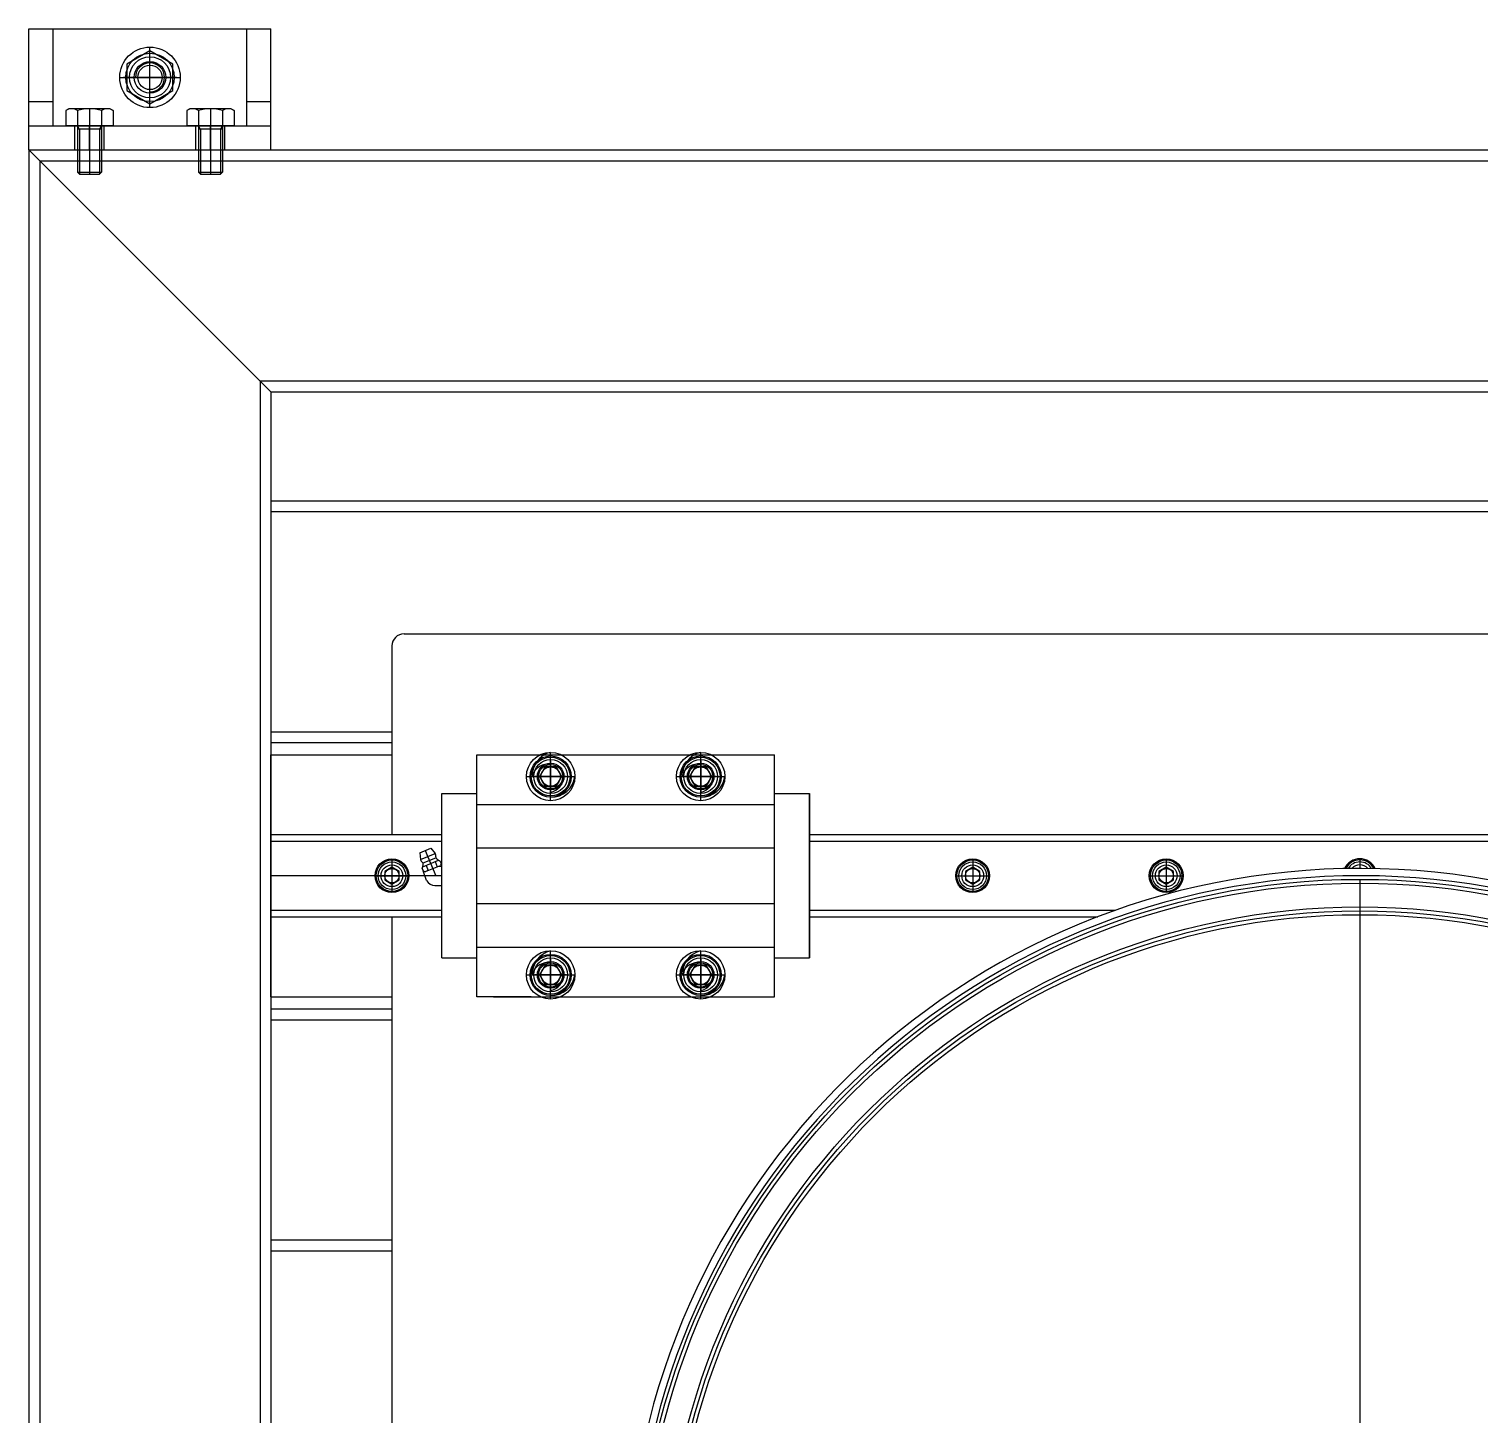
# Model space of a CAD drawing. Header units: millimetres. Extents: x 4080735 to 4152075, y -451436 to -400976.
# Drawn here: x 4103283 to 4103882, y -422535 to -421962 of the extents above; entities that cross this region are included whole.
import ezdxf

# ---------------------------------------------------------------- set-up
doc = ezdxf.new("R2010")
doc.units = ezdxf.units.MM
doc.header["$LTSCALE"] = 60
doc.layers.add('EQUIPMENT', color=6, linetype='Continuous')

# ---------------------------------------------------------------- blocks, each defined once
blk = doc.blocks.new('EQ')
at = {"layer": 'EQUIPMENT', "color": 253}
for p, q in [((-12255, 20006.49), (-12155, 20006.49)), ((-12255, 19956.49), (-12255, 20006.49)), ((-12245, 19966.49), (-12245, 20006.49)), ((-12165, 19966.49), (-12165, 20006.49)), ((-12155, 19956.49), (-12155, 20006.49)), ((-12205, 19997.46, 0), (-12214.5, 19991.98, 0)), ((-12205, 19973.99), (-12205, 19998.99)), ((-12205, 19975.49), (-12205, 19997.49)), ((-12195.5, 19991.98, 0), (-12205, 19997.46, 0)), ((-12214.5, 19991.98, 0), (-12214.5, 19981.01, 0)), ((-12205, 19976.49), (-12205, 19996.49)), ((-12205, 19976.49), (-12205, 19996.49)), ((-12205, 19976.99), (-12205, 19995.99)), ((-12205, 19979.49), (-12205, 19993.49)), ((-12195.5, 19981.01, 0), (-12195.5, 19991.98, 0)), ((-12217.5, 19986.49), (-12192.5, 19986.49)), ((-12194, 19986.49), (-12216, 19986.49)), ((-12215, 19986.49), (-12195, 19986.49)), ((-12195.5, 19986.49), (-12214.5, 19986.49)), ((-12212, 19986.49), (-12198, 19986.49)), ((-12214.5, 19981.01, 0), (-12205, 19975.52, 0)), ((-12205, 19975.52, 0), (-12195.5, 19981.01, 0)), ((-12255, 19976.49), (-12245, 19976.49)), ((-12238.5, 19973.49), (-12239.81, 19972.73)), ((-12221.5, 19973.49), (-12238.5, 19973.49)), ((-12230, 19973.49), (-12230, 19946.49)), ((-12221.5, 19973.49), (-12220.19, 19972.73)), ((-12188.5, 19973.49), (-12189.81, 19972.73)), ((-12171.5, 19973.49), (-12188.5, 19973.49)), ((-12180, 19973.49), (-12180, 19946.49)), ((-12171.5, 19973.49), (-12170.19, 19972.73)), ((-12165, 19976.49), (-12155, 19976.49)), ((-12239.81, 19972.73), (-12239.81, 19966.49)), ((-12234.91, 19972.73), (-12234.91, 19966.49)), ((-12225.09, 19972.73), (-12225.09, 19966.49)), ((-12220.19, 19972.73), (-12220.19, 19966.49)), ((-12189.81, 19972.73), (-12189.81, 19966.49)), ((-12184.91, 19972.73), (-12184.91, 19966.49)), ((-12175.09, 19972.73), (-12175.09, 19966.49)), ((-12170.19, 19972.73), (-12170.19, 19966.49)), ((-12255, 19966.49), (-12155, 19966.49)), ((-12220.19, 19966.49), (-12239.81, 19966.49)), ((-12236, 19956.49), (-12236, 19966.49)), ((-12235, 19966.49), (-12235, 19947.3)), ((-12234.25, 19965.19), (-12235, 19966.49)), ((-12235, 19965.19), (-12225, 19965.19)), ((-12234.19, 19965.19), (-12234.19, 19946.49)), ((-12230, 19956.49), (-12230, 19966.49)), ((-12225.81, 19965.19), (-12225.81, 19946.49)), ((-12225.75, 19965.19), (-12225, 19966.49)), ((-12225, 19966.49), (-12225, 19947.3)), ((-12225, 19962.07), (-12225, 19962.07)), ((-12224, 19956.49), (-12224, 19966.49)), ((-12170.19, 19966.49), (-12189.81, 19966.49)), ((-12186, 19956.49), (-12186, 19966.49)), ((-12185, 19966.49), (-12185, 19947.3)), ((-12184.25, 19965.19), (-12185, 19966.49)), ((-12185, 19965.19), (-12175, 19965.19)), ((-12184.19, 19965.19), (-12184.19, 19946.49)), ((-12180, 19956.49), (-12180, 19966.49)), ((-12175.81, 19965.19), (-12175.81, 19946.49)), ((-12175.75, 19965.19), (-12175, 19966.49)), ((-12175, 19966.49), (-12175, 19947.3)), ((-12175, 19962.07), (-12175, 19962.07)), ((-12174, 19956.49), (-12174, 19966.49)), ((-12255, 19956.49), (-8955, 19956.49)), ((-12255, 19956.49), (-12255, 18756.49)), ((-12255, 19956.49), (-12155, 19856.49)), ((-12255, 19956.49), (-12155, 19956.49)), ((-12235, 19956.49), (-12235, 19951.99)), ((-12234.19, 19956.49), (-12234.19, 19951.99)), ((-12230, 19956.49), (-12230, 19951.99)), ((-12225.81, 19956.49), (-12225.81, 19951.99)), ((-12225, 19956.49), (-12225, 19951.99)), ((-12225, 19955.43), (-12225, 19955.43)), ((-12185, 19956.49), (-12185, 19951.99)), ((-12184.19, 19956.49), (-12184.19, 19951.99)), ((-12180, 19956.49), (-12180, 19951.99)), ((-12175.81, 19956.49), (-12175.81, 19951.99)), ((-12175, 19956.49), (-12175, 19951.99)), ((-12175, 19955.43), (-12175, 19955.43)), ((-12250.5, 19951.99), (-11155, 19951.99)), ((-12250.5, 19951.99), (-12250.5, 18760.99)), ((-12235, 19947.3), (-12234.19, 19946.49)), ((-12235, 19947.3), (-12225, 19947.3)), ((-12234.19, 19946.49), (-12225.81, 19946.49)), ((-12225, 19947.3), (-12225.81, 19946.49)), ((-12185, 19947.3), (-12184.19, 19946.49)), ((-12185, 19947.3), (-12175, 19947.3)), ((-12184.19, 19946.49), (-12175.81, 19946.49)), ((-12175, 19947.3), (-12175.81, 19946.49)), ((-12159.5, 19860.99), (-11155, 19860.99)), ((-12159.5, 19860.99), (-12159.5, 18851.99)), ((-12155, 19856.49), (-11155, 19856.49)), ((-12155, 19856.49), (-12155, 18856.49)), ((-12155, 19811.49), (-11145, 19811.49)), ((-12155, 19806.99), (-11145, 19806.99)), ((-12105, 19751.49), (-12105, 19673.49)), ((-12100, 19756.49), (-11310, 19756.49)), ((-12155, 19715.99), (-12105, 19715.99)), ((-12155, 19711.49), (-12105, 19711.49)), ((-12155, 19606.49), (-12155, 19706.49)), ((-12155, 19706.49), (-12105, 19706.49)), ((-12069.91, 19706.49), (-11946.91, 19706.49)), ((-12069.91, 19606.49), (-12069.91, 19706.49)), ((-12039.41, 19687.49), (-12039.41, 19707.49)), ((-12039.41, 19688.99), (-12039.41, 19705.99)), ((-12039.41, 19703.99), (-12039.41, 19690.99)), ((-11977.41, 19687.49), (-11977.41, 19707.49)), ((-11977.41, 19688.99), (-11977.41, 19705.99)), ((-11977.41, 19703.99), (-11977.41, 19690.99)), ((-11946.91, 19606.49), (-11946.91, 19706.49)), ((-12049.41, 19697.49), (-12029.41, 19697.49)), ((-12047.91, 19697.49), (-12030.91, 19697.49)), ((-12032.91, 19697.49), (-12045.91, 19697.49)), ((-12044.41, 19697.49), (-12034.41, 19697.49)), ((-12041.72, 19701.49), (-12044.03, 19697.49)), ((-12044.03, 19697.49), (-12041.72, 19693.49)), ((-12037.11, 19701.49), (-12041.72, 19701.49)), ((-12039.41, 19702.49), (-12039.41, 19692.49)), ((-12034.8, 19697.49), (-12037.11, 19701.49)), ((-12037.11, 19693.49), (-12034.8, 19697.49)), ((-11987.41, 19697.49), (-11967.41, 19697.49)), ((-11985.91, 19697.49), (-11968.91, 19697.49)), ((-11970.91, 19697.49), (-11983.91, 19697.49)), ((-11982.41, 19697.49), (-11972.41, 19697.49)), ((-11979.72, 19701.49), (-11982.03, 19697.49)), ((-11982.03, 19697.49), (-11979.72, 19693.49)), ((-11975.11, 19701.49), (-11979.72, 19701.49)), ((-11977.41, 19702.49), (-11977.41, 19692.49)), ((-11972.8, 19697.49), (-11975.11, 19701.49)), ((-11975.11, 19693.49), (-11972.8, 19697.49)), ((-12041.72, 19693.49), (-12037.11, 19693.49)), ((-11979.72, 19693.49), (-11975.11, 19693.49)), ((-12084.41, 19690.49), (-12069.91, 19690.49)), ((-12084.41, 19622.49), (-12084.41, 19690.49)), ((-12069.91, 19685.99), (-11946.91, 19685.99)), ((-12039.41, 19688.99), (-12039.41, 19690.99)), ((-11977.41, 19688.99), (-11977.41, 19690.99)), ((-11946.91, 19690.49), (-11932.41, 19690.49)), ((-11932.41, 19690.49), (-11932.41, 19622.49)), ((-11932.41, 19622.49), (-11932.41, 19690.49)), ((-12155, 19673.49), (-12084.41, 19673.49)), ((-11932.41, 19673.49), (-11477.59, 19673.49)), ((-12155, 19670.79), (-12084.41, 19670.79)), ((-12093.43, 19666.01), (-12089, 19667.85)), ((-12089, 19667.85), (-12087.13, 19665.7)), ((-12069.91, 19667.99), (-11946.91, 19667.99)), ((-11932.41, 19670.79), (-11477.59, 19670.79)), ((-12105, 19663.49), (-12105, 19649.49)), ((-12105, 19662.99), (-12105, 19649.99)), ((-12093.43, 19666.01), (-12093.23, 19663.17)), ((-12093.23, 19663.17), (-12087.13, 19665.7)), ((-12092.26, 19660.2), (-12085.71, 19662.91)), ((-12092.1, 19661.75), (-12086.93, 19663.89)), ((-12091.21, 19666.93), (-12086.89, 19656.49)), ((-12087.12, 19662.33), (-12086.25, 19660.22)), ((-12085.02, 19662.55), (-12084.61, 19661.55)), ((-12084.61, 19661.55), (-12084.93, 19660.77)), ((-11865, 19663.49), (-11865, 19649.49)), ((-11865, 19662.99), (-11865, 19649.99)), ((-11785, 19663.49), (-11785, 19649.49)), ((-11785, 19662.99), (-11785, 19649.99)), ((-11705, 19663.49), (-11705, 19661.49)), ((-11705, 19662.99), (-11705, 19659.49)), ((-12084.41, 19656.49), (-12155, 19656.49)), ((-12111.5, 19656.49), (-12098.5, 19656.49)), ((-12105, 19659.96), (-12108, 19658.22)), ((-12108, 19658.22), (-12108, 19654.76)), ((-12102, 19658.22), (-12105, 19659.96)), ((-12102, 19654.76), (-12102, 19658.22)), ((-12092.49, 19659.45), (-12092.09, 19658.49)), ((-12092.49, 19659.45), (-12092.08, 19658.45)), ((-12090.68, 19654.49), (-12092.09, 19658.49)), ((-12092.08, 19658.45), (-12091.3, 19658.13)), ((-12090.42, 19658.49), (-12091.3, 19658.13)), ((-12090.85, 19660.78), (-12089.98, 19658.67)), ((-12090.42, 19658.49), (-12084.93, 19660.77)), ((-12084.41, 19656.49, 92807.85), (-12086.89, 19656.49, 92807.85)), ((-12085.59, 19660.49), (-12084.41, 19660.49)), ((-11871.5, 19656.49), (-11858.5, 19656.49)), ((-11865, 19659.96), (-11868, 19658.22)), ((-11868, 19658.22), (-11868, 19654.76)), ((-11862, 19658.22), (-11865, 19659.96)), ((-11862, 19654.76), (-11862, 19658.22)), ((-11791.5, 19656.49), (-11778.5, 19656.49)), ((-11785, 19659.96), (-11788, 19658.22)), ((-11788, 19658.22), (-11788, 19654.76)), ((-11782, 19658.22), (-11785, 19659.96)), ((-11782, 19654.76), (-11782, 19658.22)), ((-12108, 19654.76), (-12105, 19653.03)), ((-12105, 19653.03), (-12102, 19654.76)), ((-12087.21, 19652.49), (-12084.41, 19652.49)), ((-11868, 19654.76), (-11865, 19653.03)), ((-11865, 19653.03), (-11862, 19654.76)), ((-11788, 19654.76), (-11785, 19653.03)), ((-11785, 19653.03), (-11782, 19654.76)), ((-11705, 19654.99), (-11705, 19057.99)), ((-12069.91, 19644.99), (-11946.91, 19644.99)), ((-12155, 19642.19), (-12084.41, 19642.19)), ((-12155, 19639.49), (-12084.41, 19639.49)), ((-12105, 19639.49), (-12105, 19073.49)), ((-11932.41, 19642.19), (-11805.91, 19642.19)), ((-11932.41, 19639.49), (-11813.26, 19639.49)), ((-12069.91, 19626.99), (-11946.91, 19626.99)), ((-12039.41, 19605.49), (-12039.41, 19625.49)), ((-11977.41, 19605.49), (-11977.41, 19625.49)), ((-12084.41, 19622.49), (-12069.91, 19622.49)), ((-12041.72, 19619.49), (-12044.03, 19615.49)), ((-12037.11, 19619.49), (-12041.72, 19619.49)), ((-12039.41, 19606.99), (-12039.41, 19623.99)), ((-12039.41, 19621.99), (-12039.41, 19608.99)), ((-12039.41, 19620.49), (-12039.41, 19610.49)), ((-12034.8, 19615.49), (-12037.11, 19619.49)), ((-11979.72, 19619.49), (-11982.03, 19615.49)), ((-11975.11, 19619.49), (-11979.72, 19619.49)), ((-11977.41, 19606.99), (-11977.41, 19623.99)), ((-11977.41, 19621.99), (-11977.41, 19608.99)), ((-11977.41, 19620.49), (-11977.41, 19610.49)), ((-11972.8, 19615.49), (-11975.11, 19619.49)), ((-11946.91, 19622.49), (-11932.41, 19622.49)), ((-12049.41, 19615.49), (-12029.41, 19615.49)), ((-12047.91, 19615.49), (-12030.91, 19615.49)), ((-12032.91, 19615.49), (-12045.91, 19615.49)), ((-12044.41, 19615.49), (-12034.41, 19615.49)), ((-12044.03, 19615.49), (-12041.72, 19611.49)), ((-12037.11, 19611.49), (-12034.8, 19615.49)), ((-11987.41, 19615.49), (-11967.41, 19615.49)), ((-11985.91, 19615.49), (-11968.91, 19615.49)), ((-11970.91, 19615.49), (-11983.91, 19615.49)), ((-11982.41, 19615.49), (-11972.41, 19615.49)), ((-11982.03, 19615.49), (-11979.72, 19611.49)), ((-11975.11, 19611.49), (-11972.8, 19615.49)), ((-12041.72, 19611.49), (-12037.11, 19611.49)), ((-12039.41, 19606.99), (-12039.41, 19608.99)), ((-11979.72, 19611.49), (-11975.11, 19611.49)), ((-11977.41, 19606.99), (-11977.41, 19608.99)), ((-12155, 19606.49), (-12105, 19606.49)), ((-12155, 19601.49), (-12105, 19601.49)), ((-12047.41, 19606.49), (-12069.91, 19606.49)), ((-12063.09, 19606.49), (-11946.91, 19606.49)), ((-12155, 19596.99), (-12105, 19596.99)), ((-12155, 19505.99), (-12105, 19505.99)), ((-12155, 19501.49), (-12105, 19501.49))]:
    blk.add_line(p, q, dxfattribs=at)
for centre, radius in [((-12205, 19986.49, 0), 12.5), ((-12205, 19986.49), 10), ((-12205, 19986.49, 0), 10), ((-12205, 19986.49, 0), 8.5), ((-12205, 19986.49, 0), 6.5), ((-12205, 19986.49, 0), 5.05), ((-12039.41, 19697.49), 10), ((-12039.41, 19697.49), 8.5), ((-12039.41, 19697.49), 8), ((-12039.41, 19697.49), 7), ((-11977.41, 19697.49), 10), ((-11977.41, 19697.49), 8.5), ((-11977.41, 19697.49), 8), ((-11977.41, 19697.49), 7), ((-12039.41, 19697.49), 5.5), ((-12039.41, 19697.49), 5), ((-12039.41, 19697.49), 5), ((-12039.41, 19697.49), 4), ((-11977.41, 19697.49), 5.5), ((-11977.41, 19697.49), 5), ((-11977.41, 19697.49), 5), ((-11977.41, 19697.49), 4), ((-12105, 19656.49), 7), ((-12105, 19656.49), 6.5), ((-12105, 19656.49), 5.7), ((-11865, 19656.49), 7), ((-11865, 19656.49), 6.5), ((-11865, 19656.49), 5.7), ((-11785, 19656.49), 7), ((-11785, 19656.49), 6.5), ((-11785, 19656.49), 5.7), ((-12105, 19656.49), 4.5), ((-12105, 19656.49), 3), ((-11865, 19656.49), 4.5), ((-11865, 19656.49), 3), ((-11785, 19656.49), 4.5), ((-11785, 19656.49), 3), ((-11705, 19356.49), 298.5), ((-11705, 19356.49), 296.9), ((-11705, 19356.49), 287.11), ((-11705, 19356.49), 285.5), ((-11705, 19356.49), 283.9), ((-12039.41, 19615.49), 10), ((-11977.41, 19615.49), 10), ((-12039.41, 19615.49), 8.5), ((-12039.41, 19615.49), 8), ((-12039.41, 19615.49), 7), ((-12039.41, 19615.49), 5.5), ((-12039.41, 19615.49), 5), ((-12039.41, 19615.49), 5), ((-12039.41, 19615.49), 4), ((-11977.41, 19615.49), 8.5), ((-11977.41, 19615.49), 8), ((-11977.41, 19615.49), 7), ((-11977.41, 19615.49), 5.5), ((-11977.41, 19615.49), 5), ((-11977.41, 19615.49), 5), ((-11977.41, 19615.49), 4)]:
    blk.add_circle(centre, radius, dxfattribs=at)
for centre, radius, start, end in [((-12205, 19986.49, 0), 6, 270, 180), ((-12237.36, 19969.15), 4.34, 55.61564, 124.38435), ((-12230, 19957.25), 16.24, 72.41203, 107.58797), ((-12222.64, 19969.15), 4.34, 55.61565, 124.38436), ((-12187.36, 19969.15), 4.34, 55.61564, 124.38435), ((-12180, 19957.25), 16.24, 72.41203, 107.58797), ((-12172.64, 19969.15), 4.34, 55.61565, 124.38436), ((-12100, 19751.49, 0), 5, 90, 180), ((-12037.18, 19698), 9.75, 103.25897, 183.00123), ((-11975.18, 19698), 9.75, 103.25897, 183.00123), ((-12040.51, 19695.79), 6.79, 80.70152, 161.01854), ((-12040.54, 19697.03), 6.14, 280.57237, 4.29044), ((-12039.07, 19698.72), 9.73, 267.96302, 352.76605), ((-11978.51, 19695.79), 6.79, 80.70152, 161.01854), ((-11978.54, 19697.03), 6.14, 280.57237, 4.29044), ((-11977.07, 19698.72), 9.73, 267.96302, 352.76605), ((-12090.18, 19664.44), 3.3, 202.50005, 228.41963), ((-12092.9, 19661.37), 0.8, 357.56695, 48.42017), ((-12090.18, 19664.44), 3.3, 356.5804, 22.49998), ((-12086.09, 19664.19), 0.8, 176.57986, 227.43302), ((-12082.57, 19668.02), 6, 227.43368, 245.87218), ((-11705, 19656.49), 7, 24.77447, 155.22553), ((-11705, 19656.49), 6.5, 26.93715, 153.06285), ((-11705, 19656.49), 5.7, 31.29519, 148.70481), ((-12098.1, 19661.59), 6, 339.12826, 357.56635), ((-11705, 19356.49), 303, 2.64827, 357.35173), ((-11705, 19356.49), 300, 2.67477, 357.32523), ((-11705, 19656.49), 4.5, 41.49082, 138.50918), ((-12087.21, 19656.49), 4, 210, 270.00002), ((-12037.18, 19616), 9.75, 103.25897, 183.00123), ((-11975.18, 19616), 9.75, 103.25897, 183.00123), ((-12040.51, 19613.79), 6.79, 80.70152, 161.01854), ((-11978.51, 19613.79), 6.79, 80.70152, 161.01854), ((-12040.54, 19615.03), 6.14, 280.57237, 4.29044), ((-12039.07, 19616.72), 9.73, 267.96302, 352.76605), ((-11978.54, 19615.03), 6.14, 280.57237, 4.29044), ((-11977.07, 19616.72), 9.73, 267.96302, 352.76605)]:
    blk.add_arc(centre, radius, start, end, dxfattribs=at)

msp = doc.modelspace()

# ---------------------------------------------------------------- block references
at = {"layer": 'EQUIPMENT', "color": 3}
msp.add_blockref('EQ', (4115537.76, -441968.78), dxfattribs=at)

doc.saveas('drawing.dxf')
